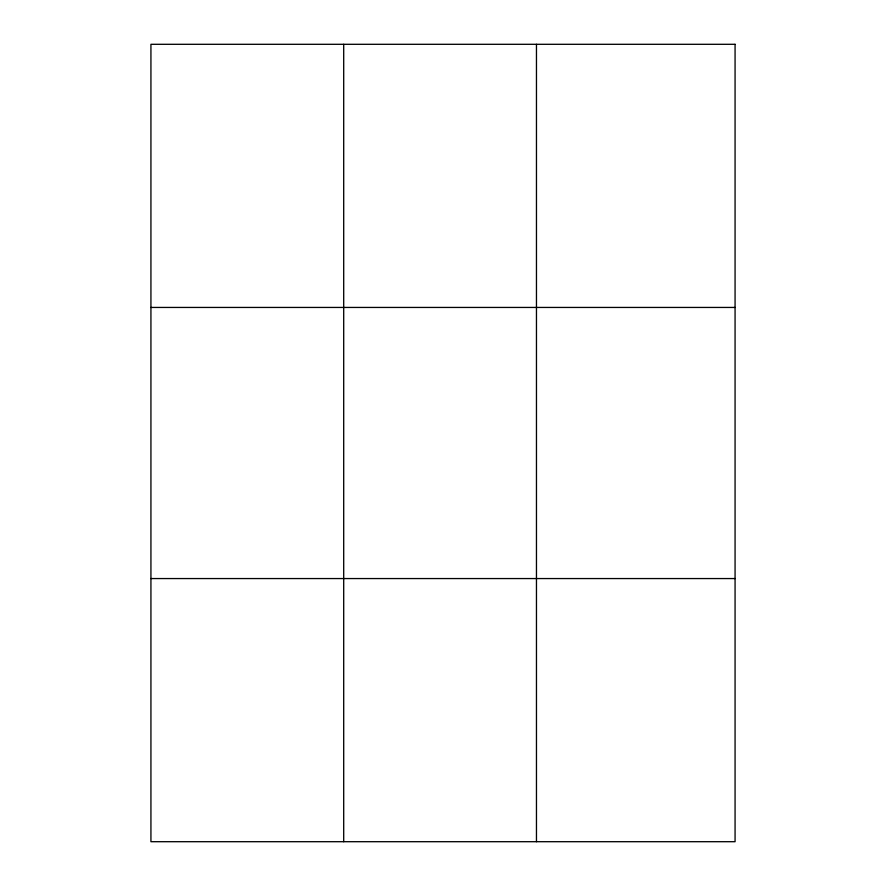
<?xml version="1.0" encoding="UTF-8"?>
<svg xmlns="http://www.w3.org/2000/svg" width="886" height="886" viewBox="0 0 886 886"><rect width="100%" height="100%" fill="white"/><g stroke="black" fill="none" stroke-linecap="round" stroke-linejoin="round"><path stroke-width="1.33" d="M343.702 44.3L343.702 841.7M536.462 44.3L536.462 841.7M150.93 307.442L735.07 307.442M150.93 578.558L735.07 578.558M735.07 44.3L735.07 841.7L150.93 841.7L150.93 44.3L735.07 44.3"/></g></svg>
